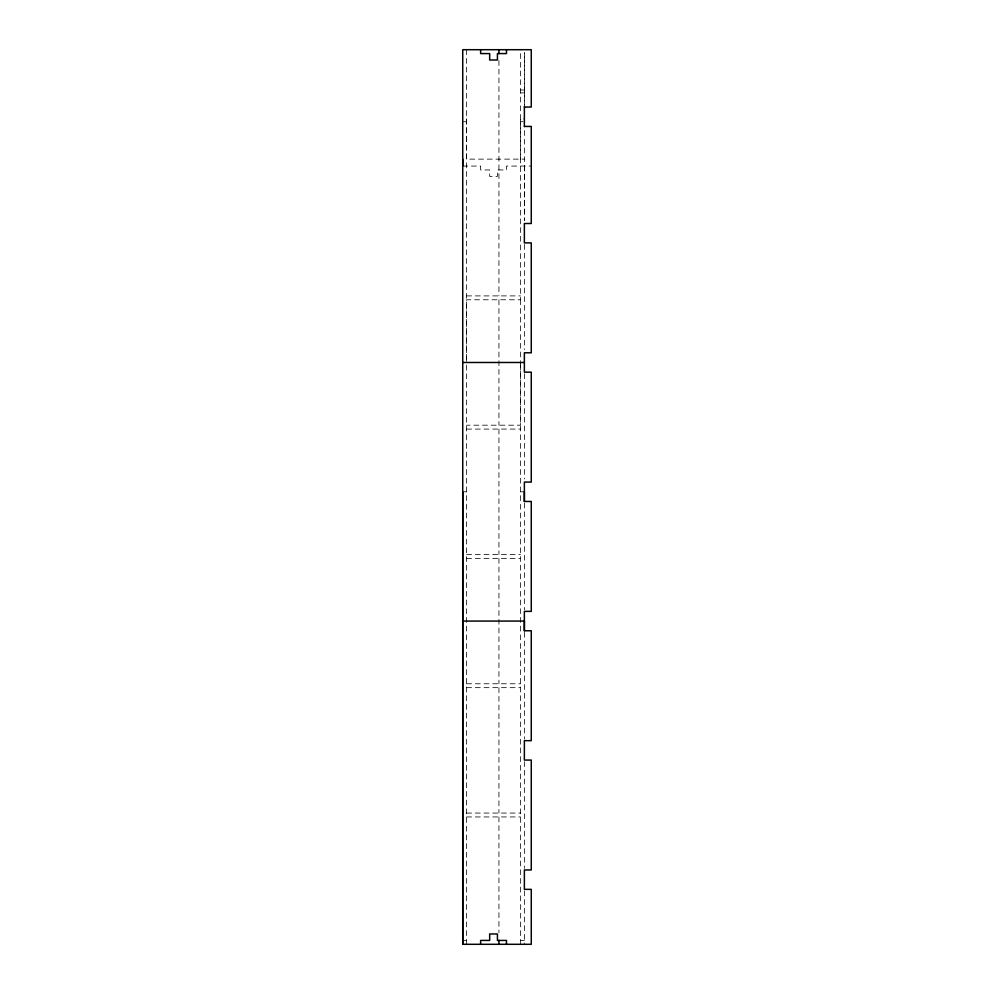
<?xml version="1.0" encoding="UTF-8"?>
<svg xmlns="http://www.w3.org/2000/svg" width="994" height="994" viewBox="0 0 994 994"><rect width="100%" height="100%" fill="white"/><g stroke="black" fill="none" stroke-linecap="round" stroke-linejoin="round"><path stroke-width="0.75" stroke-dasharray="4.97 3.73" d="M466.621 944.3L466.621 299.778L520.483 299.778L520.483 49.7M466.621 118.833L466.621 159.127L524.372 159.127M520.483 944.3L520.483 364.81M520.483 362.487L520.483 425.196L466.621 425.196M520.483 159.127L520.483 118.833L524.372 118.833M524.372 166.073L524.372 220.395L524.372 127.977M524.372 105.488L524.372 52.794L524.372 105.016M520.483 89.994L524.372 89.994M520.483 92.877L524.372 92.877M462.732 121.715L466.621 121.715M520.483 121.715L523.08 121.715M462.732 166.073L480.624 166.073L480.624 169.949L489.669 169.949L489.669 176.41L497.435 176.41L497.435 169.949L506.48 169.949L506.48 166.073L531.268 166.073M466.621 295.901L520.483 295.901M466.621 429.073L520.483 429.073M462.732 491.781L466.621 491.781M520.483 491.781L524.372 491.781M466.621 554.49L520.483 554.49M466.621 558.367L520.483 558.367M466.621 683.773L520.483 683.773M466.621 687.662L520.483 687.662M466.621 813.067L520.483 813.067M466.621 816.944L520.483 816.944M462.732 940.423L466.621 940.423M520.483 940.423L524.372 940.423M524.372 244.437L524.372 349.689M524.372 373.732L524.372 478.984M524.372 503.026L524.372 609.831M524.372 632.321L524.372 739.114M524.372 761.603L524.372 868.408M524.372 890.872L524.372 944.3M520.483 299.778L520.483 363.257M498.938 60.485L498.938 295.901M498.938 299.778L498.938 425.196M498.938 429.073L498.938 554.49M498.938 558.367L498.938 683.773M498.938 687.662L498.938 813.067M498.938 816.944L498.938 932.707M466.621 49.7L466.621 362.487"/><path stroke-width="1.49" d="M524.372 126.437L531.268 126.437L531.268 223.501L524.372 223.501L524.372 242.896L531.268 242.896L531.268 352.795L524.372 352.795L524.372 372.178L531.268 372.178L531.268 482.078L524.372 482.078L524.372 501.473L531.268 501.473L531.268 611.372L524.372 611.372L524.372 630.768L531.268 630.768L531.268 740.667L524.372 740.667L524.372 760.062L531.268 760.062L531.268 869.961L524.372 869.961L524.372 889.357L531.268 889.357L531.268 944.3L462.732 944.3L462.732 491.781M462.732 166.073L462.732 159.127M524.372 630.768L524.372 621.076L462.732 621.076M524.372 501.473L524.372 491.781M524.372 107.041L531.268 107.041L531.268 49.7L462.732 49.7L462.732 944.3M462.732 362.487L524.372 362.487M524.372 106.544L524.372 126.586M506.48 49.7L506.48 53.577L497.435 53.577L497.435 60L489.669 60L489.669 53.577L480.624 53.577L480.624 49.7M506.48 944.3L506.48 940.423L497.435 940.423L497.435 933.962L489.669 933.962L489.669 940.423L480.624 940.423L480.624 944.3M498.938 49.7L498.938 53.577M498.938 940.423L498.938 944.3"/></g></svg>
